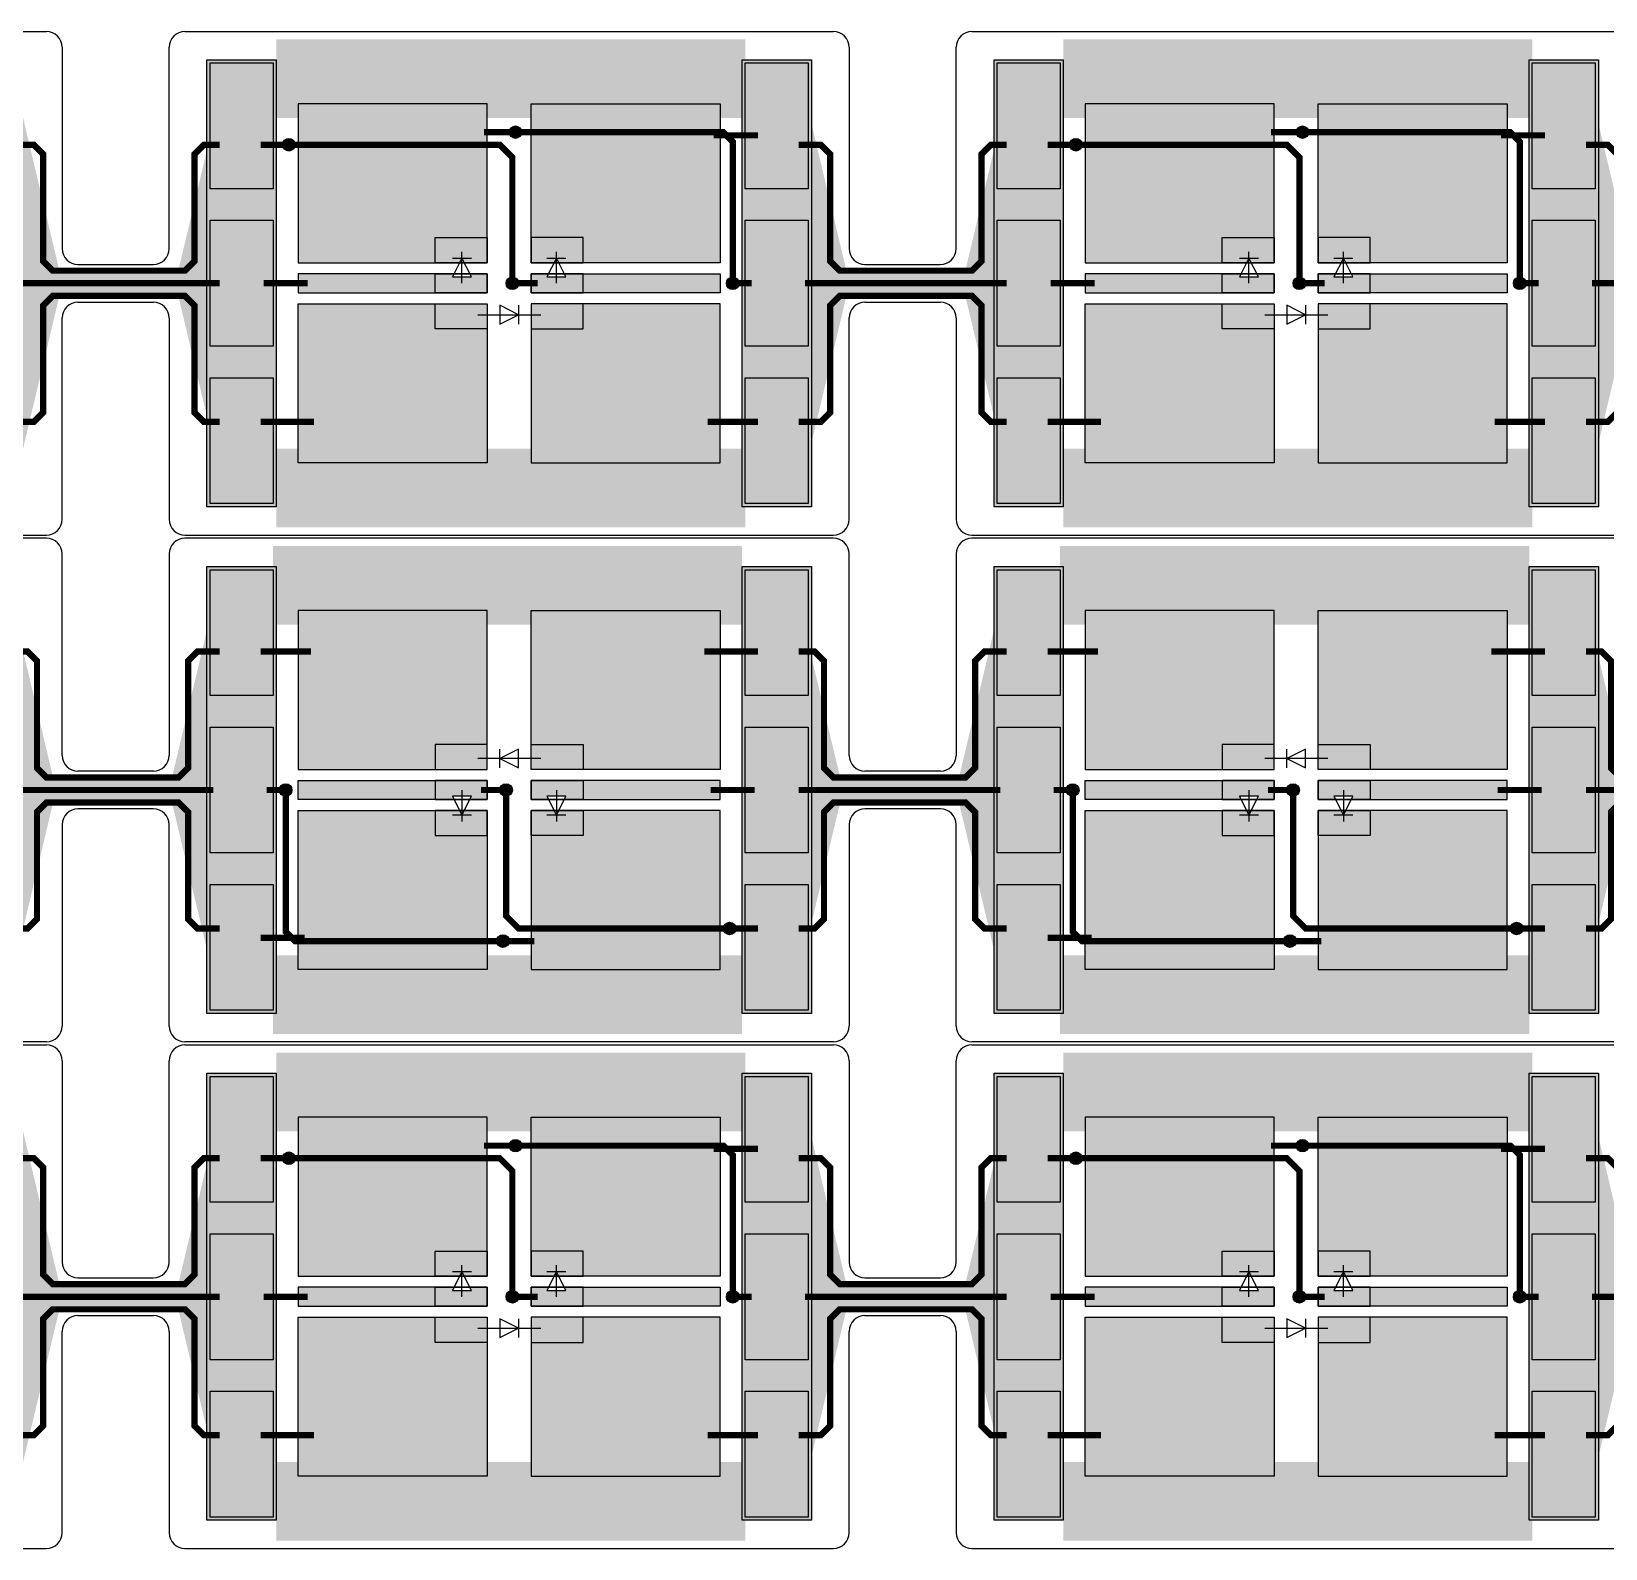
# Model space of a CAD drawing. Extents: x 1822 to 2392, y 725 to 1125.
# Drawn here: x 2037.5 to 2087.5, y 821.1 to 869.3 of the extents above; entities that cross this region are included whole.
import ezdxf

# ---------------------------------------------------------------- set-up
doc = ezdxf.new("R2010")
doc.units = 0
doc.header["$LTSCALE"] = 0.2
for name, color, linetype in [('BS', 1, 'CONTINUOUS'), ('Durchsteiger', 3, 'CONTINUOUS'), ('LED', 7, 'CONTINUOUS'), ('LS', 5, 'CONTINUOUS'), ('Rand', 6, 'CONTINUOUS')]:
    doc.layers.add(name, color=color, linetype=linetype)

msp = doc.modelspace()

# ---------------------------------------------------------------- hatches: boundary and pattern name
at = {"layer": 'BS'}
h = msp.add_hatch(color=256, dxfattribs=at)
h.paths.add_polyline_path([(2045.2, 868.3), (2043.2, 868.3), (2043.2, 864.3), (2045.2, 864.3)])
h.paths.add_polyline_path([(2045.2, 863.3), (2043.2, 863.3), (2043.2, 859.3), (2045.2, 859.3)])
h.paths.add_polyline_path([(2045.2, 858.3), (2043.2, 858.3), (2043.2, 854.3), (2045.2, 854.3)])
h = msp.add_hatch(color=256, dxfattribs=at)
h.paths.add_polyline_path([(2062.2, 868.3), (2060.2, 868.3), (2060.2, 864.3), (2062.2, 864.3)])
h.paths.add_polyline_path([(2062.2, 863.3), (2060.2, 863.3), (2060.2, 859.3), (2062.2, 859.3)])
h.paths.add_polyline_path([(2062.2, 858.3), (2060.2, 858.3), (2060.2, 854.3), (2062.2, 854.3)])
h = msp.add_hatch(color=256, dxfattribs=at)
h.paths.add_polyline_path([(2070.2, 868.3), (2068.2, 868.3), (2068.2, 864.3), (2070.2, 864.3)])
h.paths.add_polyline_path([(2070.2, 863.3), (2068.2, 863.3), (2068.2, 859.3), (2070.2, 859.3)])
h.paths.add_polyline_path([(2070.2, 858.3), (2068.2, 858.3), (2068.2, 854.3), (2070.2, 854.3)])
h = msp.add_hatch(color=256, dxfattribs=at)
h.paths.add_polyline_path([(2087.2, 868.3), (2085.2, 868.3), (2085.2, 864.3), (2087.2, 864.3)])
h.paths.add_polyline_path([(2087.2, 863.3), (2085.2, 863.3), (2085.2, 859.3), (2087.2, 859.3)])
h.paths.add_polyline_path([(2087.2, 858.3), (2085.2, 858.3), (2085.2, 854.3), (2087.2, 854.3)])
h = msp.add_hatch(color=256, dxfattribs=at)
h.paths.add_polyline_path([(2046, 867), (2046, 861.95), (2050.35, 861.95), (2050.35, 862.75), (2052, 862.75), (2052, 867)])
h.paths.add_polyline_path([(2046, 861.6), (2046, 861), (2050.35, 861), (2050.35, 861.6)])
h.paths.add_polyline_path([(2046, 860.65), (2046, 855.6), (2052, 855.6), (2052, 859.85), (2050.35, 859.85), (2050.35, 860.65)])
h.paths.add_polyline_path([(2055.05, 860.65), (2055.05, 859.85), (2053.4, 859.85), (2053.4, 855.6), (2059.4, 855.6), (2059.4, 860.65)])
h.paths.add_polyline_path([(2055.05, 861.6), (2055.05, 861), (2059.4, 861), (2059.4, 861.6)])
h.paths.add_polyline_path([(2053.4, 867), (2053.4, 862.75), (2055.05, 862.75), (2055.05, 861.95), (2059.4, 861.95), (2059.4, 867)])
h.paths.add_polyline_path([(2053.4, 862.75), (2053.4, 861.95), (2054.125, 861.95), (2054.2, 862.1), (2054.275, 861.95), (2055.05, 861.95), (2055.05, 862.75)], flags=17)
h.paths.add_polyline_path([(2053.4, 861.6), (2053.4, 861), (2055.05, 861), (2055.05, 861.6), (2054.45, 861.6), (2054.5, 861.5), (2053.9, 861.5), (2053.95, 861.6)])
h.paths.add_polyline_path([(2053.4, 860.65), (2053.4, 859.85), (2055.05, 859.85), (2055.05, 860.65)], flags=17)
h.paths.add_polyline_path([(2050.35, 860.65), (2050.35, 859.85), (2052, 859.85), (2052, 860.65)], flags=16)
h.paths.add_polyline_path([(2050.35, 861.6), (2050.35, 861), (2052, 861), (2052, 861.6), (2051.45, 861.6), (2051.5, 861.5), (2050.9, 861.5), (2050.95, 861.6)])
h.paths.add_polyline_path([(2050.35, 862.75), (2050.35, 861.95), (2051.125, 861.95), (2051.2, 862.1), (2051.275, 861.95), (2052, 861.95), (2052, 862.75)], flags=17)
h = msp.add_hatch(color=256, dxfattribs=at)
h.paths.add_polyline_path([(2071, 867), (2071, 861.95), (2075.35, 861.95), (2075.35, 862.75), (2077, 862.75), (2077, 867)])
h.paths.add_polyline_path([(2071, 861.6), (2071, 861), (2075.35, 861), (2075.35, 861.6)])
h.paths.add_polyline_path([(2071, 860.65), (2071, 855.6), (2077, 855.6), (2077, 859.85), (2075.35, 859.85), (2075.35, 860.65)])
h.paths.add_polyline_path([(2080.05, 860.65), (2080.05, 859.85), (2078.4, 859.85), (2078.4, 855.6), (2084.4, 855.6), (2084.4, 860.65)])
h.paths.add_polyline_path([(2080.05, 861.6), (2080.05, 861), (2084.4, 861), (2084.4, 861.6)])
h.paths.add_polyline_path([(2078.4, 867), (2078.4, 862.75), (2080.05, 862.75), (2080.05, 861.95), (2084.4, 861.95), (2084.4, 867)])
h.paths.add_polyline_path([(2078.4, 862.75), (2078.4, 861.95), (2079.125, 861.95), (2079.2, 862.1), (2079.275, 861.95), (2080.05, 861.95), (2080.05, 862.75)], flags=17)
h.paths.add_polyline_path([(2078.4, 861.6), (2078.4, 861), (2080.05, 861), (2080.05, 861.6), (2079.45, 861.6), (2079.5, 861.5), (2078.9, 861.5), (2078.95, 861.6)])
h.paths.add_polyline_path([(2078.4, 860.65), (2078.4, 859.85), (2080.05, 859.85), (2080.05, 860.65)], flags=17)
h.paths.add_polyline_path([(2075.35, 860.65), (2075.35, 859.85), (2077, 859.85), (2077, 860.65)], flags=16)
h.paths.add_polyline_path([(2075.35, 861.6), (2075.35, 861), (2077, 861), (2077, 861.6), (2076.45, 861.6), (2076.5, 861.5), (2075.9, 861.5), (2075.95, 861.6)])
h.paths.add_polyline_path([(2075.35, 862.75), (2075.35, 861.95), (2076.125, 861.95), (2076.2, 862.1), (2076.275, 861.95), (2077, 861.95), (2077, 862.75)], flags=17)
h = msp.add_hatch(color=256, dxfattribs=at)
h.paths.add_polyline_path([(2043.2, 838.2), (2045.2, 838.2), (2045.2, 842.2), (2043.2, 842.2)])
h.paths.add_polyline_path([(2043.2, 843.2), (2045.2, 843.2), (2045.2, 847.2), (2043.2, 847.2)])
h.paths.add_polyline_path([(2043.2, 848.2), (2045.2, 848.2), (2045.2, 852.2), (2043.2, 852.2)])
h = msp.add_hatch(color=256, dxfattribs=at)
h.paths.add_polyline_path([(2060.2, 838.2), (2062.2, 838.2), (2062.2, 842.2), (2060.2, 842.2)])
h.paths.add_polyline_path([(2060.2, 843.2), (2062.2, 843.2), (2062.2, 847.2), (2060.2, 847.2)])
h.paths.add_polyline_path([(2060.2, 848.2), (2062.2, 848.2), (2062.2, 852.2), (2060.2, 852.2)])
h = msp.add_hatch(color=256, dxfattribs=at)
h.paths.add_polyline_path([(2068.2, 838.2), (2070.2, 838.2), (2070.2, 842.2), (2068.2, 842.2)])
h.paths.add_polyline_path([(2068.2, 843.2), (2070.2, 843.2), (2070.2, 847.2), (2068.2, 847.2)])
h.paths.add_polyline_path([(2068.2, 848.2), (2070.2, 848.2), (2070.2, 852.2), (2068.2, 852.2)])
h = msp.add_hatch(color=256, dxfattribs=at)
h.paths.add_polyline_path([(2085.2, 838.2), (2087.2, 838.2), (2087.2, 842.2), (2085.2, 842.2)])
h.paths.add_polyline_path([(2085.2, 843.2), (2087.2, 843.2), (2087.2, 847.2), (2085.2, 847.2)])
h.paths.add_polyline_path([(2085.2, 848.2), (2087.2, 848.2), (2087.2, 852.2), (2085.2, 852.2)])
h = msp.add_hatch(color=256, dxfattribs=at)
h.paths.add_polyline_path([(2059.4, 839.5), (2059.4, 844.55), (2055.05, 844.55), (2055.05, 843.75), (2053.4, 843.75), (2053.4, 839.5)])
h.paths.add_polyline_path([(2059.4, 844.9), (2059.4, 845.5), (2055.05, 845.5), (2055.05, 844.9)])
h.paths.add_polyline_path([(2059.4, 845.85), (2059.4, 850.9), (2053.4, 850.9), (2053.4, 846.65), (2055.05, 846.65), (2055.05, 845.85)])
h.paths.add_polyline_path([(2050.35, 845.85), (2050.35, 846.65), (2052, 846.65), (2052, 850.9), (2046, 850.9), (2046, 845.85)])
h.paths.add_polyline_path([(2050.35, 844.9), (2050.35, 845.5), (2046, 845.5), (2046, 844.9)])
h.paths.add_polyline_path([(2052, 839.5), (2052, 843.75), (2050.35, 843.75), (2050.35, 844.55), (2046, 844.55), (2046, 839.5)])
h.paths.add_polyline_path([(2052, 843.75), (2052, 844.55), (2051.275, 844.55), (2051.2, 844.4), (2051.125, 844.55), (2050.35, 844.55), (2050.35, 843.75)], flags=17)
h.paths.add_polyline_path([(2052, 844.9), (2052, 845.5), (2050.35, 845.5), (2050.35, 844.9), (2050.95, 844.9), (2050.9, 845), (2051.5, 845), (2051.45, 844.9)])
h.paths.add_polyline_path([(2052, 845.85), (2052, 846.65), (2050.35, 846.65), (2050.35, 845.85)], flags=17)
h.paths.add_polyline_path([(2055.05, 845.85), (2055.05, 846.65), (2053.4, 846.65), (2053.4, 845.85)], flags=16)
h.paths.add_polyline_path([(2055.05, 844.9), (2055.05, 845.5), (2053.4, 845.5), (2053.4, 844.9), (2053.95, 844.9), (2053.9, 845), (2054.5, 845), (2054.45, 844.9)])
h.paths.add_polyline_path([(2055.05, 843.75), (2055.05, 844.55), (2054.275, 844.55), (2054.2, 844.4), (2054.125, 844.55), (2053.4, 844.55), (2053.4, 843.75)], flags=17)
h = msp.add_hatch(color=256, dxfattribs=at)
h.paths.add_polyline_path([(2084.4, 839.5), (2084.4, 844.55), (2080.05, 844.55), (2080.05, 843.75), (2078.4, 843.75), (2078.4, 839.5)])
h.paths.add_polyline_path([(2084.4, 844.9), (2084.4, 845.5), (2080.05, 845.5), (2080.05, 844.9)])
h.paths.add_polyline_path([(2084.4, 845.85), (2084.4, 850.9), (2078.4, 850.9), (2078.4, 846.65), (2080.05, 846.65), (2080.05, 845.85)])
h.paths.add_polyline_path([(2075.35, 845.85), (2075.35, 846.65), (2077, 846.65), (2077, 850.9), (2071, 850.9), (2071, 845.85)])
h.paths.add_polyline_path([(2075.35, 844.9), (2075.35, 845.5), (2071, 845.5), (2071, 844.9)])
h.paths.add_polyline_path([(2077, 839.5), (2077, 843.75), (2075.35, 843.75), (2075.35, 844.55), (2071, 844.55), (2071, 839.5)])
h.paths.add_polyline_path([(2077, 843.75), (2077, 844.55), (2076.275, 844.55), (2076.2, 844.4), (2076.125, 844.55), (2075.35, 844.55), (2075.35, 843.75)], flags=17)
h.paths.add_polyline_path([(2077, 844.9), (2077, 845.5), (2075.35, 845.5), (2075.35, 844.9), (2075.95, 844.9), (2075.9, 845), (2076.5, 845), (2076.45, 844.9)])
h.paths.add_polyline_path([(2077, 845.85), (2077, 846.65), (2075.35, 846.65), (2075.35, 845.85)], flags=17)
h.paths.add_polyline_path([(2080.05, 845.85), (2080.05, 846.65), (2078.4, 846.65), (2078.4, 845.85)], flags=16)
h.paths.add_polyline_path([(2080.05, 844.9), (2080.05, 845.5), (2078.4, 845.5), (2078.4, 844.9), (2078.95, 844.9), (2078.9, 845), (2079.5, 845), (2079.45, 844.9)])
h.paths.add_polyline_path([(2080.05, 843.75), (2080.05, 844.55), (2079.275, 844.55), (2079.2, 844.4), (2079.125, 844.55), (2078.4, 844.55), (2078.4, 843.75)], flags=17)
h = msp.add_hatch(color=256, dxfattribs=at)
h.paths.add_polyline_path([(2045.2, 836.1), (2043.2, 836.1), (2043.2, 832.1), (2045.2, 832.1)])
h.paths.add_polyline_path([(2045.2, 831.1), (2043.2, 831.1), (2043.2, 827.1), (2045.2, 827.1)])
h.paths.add_polyline_path([(2045.2, 826.1), (2043.2, 826.1), (2043.2, 822.1), (2045.2, 822.1)])
h = msp.add_hatch(color=256, dxfattribs=at)
h.paths.add_polyline_path([(2062.2, 836.1), (2060.2, 836.1), (2060.2, 832.1), (2062.2, 832.1)])
h.paths.add_polyline_path([(2062.2, 831.1), (2060.2, 831.1), (2060.2, 827.1), (2062.2, 827.1)])
h.paths.add_polyline_path([(2062.2, 826.1), (2060.2, 826.1), (2060.2, 822.1), (2062.2, 822.1)])
h = msp.add_hatch(color=256, dxfattribs=at)
h.paths.add_polyline_path([(2070.2, 836.1), (2068.2, 836.1), (2068.2, 832.1), (2070.2, 832.1)])
h.paths.add_polyline_path([(2070.2, 831.1), (2068.2, 831.1), (2068.2, 827.1), (2070.2, 827.1)])
h.paths.add_polyline_path([(2070.2, 826.1), (2068.2, 826.1), (2068.2, 822.1), (2070.2, 822.1)])
h = msp.add_hatch(color=256, dxfattribs=at)
h.paths.add_polyline_path([(2087.2, 836.1), (2085.2, 836.1), (2085.2, 832.1), (2087.2, 832.1)])
h.paths.add_polyline_path([(2087.2, 831.1), (2085.2, 831.1), (2085.2, 827.1), (2087.2, 827.1)])
h.paths.add_polyline_path([(2087.2, 826.1), (2085.2, 826.1), (2085.2, 822.1), (2087.2, 822.1)])
h = msp.add_hatch(color=256, dxfattribs=at)
h.paths.add_polyline_path([(2046, 834.8), (2046, 829.75), (2050.35, 829.75), (2050.35, 830.55), (2052, 830.55), (2052, 834.8)])
h.paths.add_polyline_path([(2046, 829.4), (2046, 828.8), (2050.35, 828.8), (2050.35, 829.4)])
h.paths.add_polyline_path([(2046, 828.45), (2046, 823.4), (2052, 823.4), (2052, 827.65), (2050.35, 827.65), (2050.35, 828.45)])
h.paths.add_polyline_path([(2055.05, 828.45), (2055.05, 827.65), (2053.4, 827.65), (2053.4, 823.4), (2059.4, 823.4), (2059.4, 828.45)])
h.paths.add_polyline_path([(2055.05, 829.4), (2055.05, 828.8), (2059.4, 828.8), (2059.4, 829.4)])
h.paths.add_polyline_path([(2053.4, 834.8), (2053.4, 830.55), (2055.05, 830.55), (2055.05, 829.75), (2059.4, 829.75), (2059.4, 834.8)])
h.paths.add_polyline_path([(2053.4, 830.55), (2053.4, 829.75), (2054.125, 829.75), (2054.2, 829.9), (2054.275, 829.75), (2055.05, 829.75), (2055.05, 830.55)], flags=17)
h.paths.add_polyline_path([(2053.4, 829.4), (2053.4, 828.8), (2055.05, 828.8), (2055.05, 829.4), (2054.45, 829.4), (2054.5, 829.3), (2053.9, 829.3), (2053.95, 829.4)])
h.paths.add_polyline_path([(2053.4, 828.45), (2053.4, 827.65), (2055.05, 827.65), (2055.05, 828.45)], flags=17)
h.paths.add_polyline_path([(2050.35, 828.45), (2050.35, 827.65), (2052, 827.65), (2052, 828.45)], flags=16)
h.paths.add_polyline_path([(2050.35, 829.4), (2050.35, 828.8), (2052, 828.8), (2052, 829.4), (2051.45, 829.4), (2051.5, 829.3), (2050.9, 829.3), (2050.95, 829.4)])
h.paths.add_polyline_path([(2050.35, 830.55), (2050.35, 829.75), (2051.125, 829.75), (2051.2, 829.9), (2051.275, 829.75), (2052, 829.75), (2052, 830.55)], flags=17)
h = msp.add_hatch(color=256, dxfattribs=at)
h.paths.add_polyline_path([(2071, 834.8), (2071, 829.75), (2075.35, 829.75), (2075.35, 830.55), (2077, 830.55), (2077, 834.8)])
h.paths.add_polyline_path([(2071, 829.4), (2071, 828.8), (2075.35, 828.8), (2075.35, 829.4)])
h.paths.add_polyline_path([(2071, 828.45), (2071, 823.4), (2077, 823.4), (2077, 827.65), (2075.35, 827.65), (2075.35, 828.45)])
h.paths.add_polyline_path([(2080.05, 828.45), (2080.05, 827.65), (2078.4, 827.65), (2078.4, 823.4), (2084.4, 823.4), (2084.4, 828.45)])
h.paths.add_polyline_path([(2080.05, 829.4), (2080.05, 828.8), (2084.4, 828.8), (2084.4, 829.4)])
h.paths.add_polyline_path([(2078.4, 834.8), (2078.4, 830.55), (2080.05, 830.55), (2080.05, 829.75), (2084.4, 829.75), (2084.4, 834.8)])
h.paths.add_polyline_path([(2078.4, 830.55), (2078.4, 829.75), (2079.125, 829.75), (2079.2, 829.9), (2079.275, 829.75), (2080.05, 829.75), (2080.05, 830.55)], flags=17)
h.paths.add_polyline_path([(2078.4, 829.4), (2078.4, 828.8), (2080.05, 828.8), (2080.05, 829.4), (2079.45, 829.4), (2079.5, 829.3), (2078.9, 829.3), (2078.95, 829.4)])
h.paths.add_polyline_path([(2078.4, 828.45), (2078.4, 827.65), (2080.05, 827.65), (2080.05, 828.45)], flags=17)
h.paths.add_polyline_path([(2075.35, 828.45), (2075.35, 827.65), (2077, 827.65), (2077, 828.45)], flags=16)
h.paths.add_polyline_path([(2075.35, 829.4), (2075.35, 828.8), (2077, 828.8), (2077, 829.4), (2076.45, 829.4), (2076.5, 829.3), (2075.9, 829.3), (2075.95, 829.4)])
h.paths.add_polyline_path([(2075.35, 830.55), (2075.35, 829.75), (2076.125, 829.75), (2076.2, 829.9), (2076.275, 829.75), (2077, 829.75), (2077, 830.55)], flags=17)
at = {"layer": 'Durchsteiger'}
for points in [[(2052.9, 866.3, 1), (2052.9, 865.9, 1)], [(2077.9, 866.3, 1), (2077.9, 865.9, 1)], [(2045.7, 865.9, 1), (2045.7, 865.5, 1)], [(2070.7, 865.9, 1), (2070.7, 865.5, 1)], [(2052.8, 861.5, 1), (2052.8, 861.1, 1)], [(2059.8, 861.5, 1), (2059.8, 861.1, 1)], [(2077.8, 861.5, 1), (2077.8, 861.1, 1)], [(2084.8, 861.5, 1), (2084.8, 861.1, 1)], [(2045.6, 845, 1), (2045.6, 845.4, 1)], [(2052.6, 845, 1), (2052.6, 845.4, 1)], [(2070.6, 845, 1), (2070.6, 845.4, 1)], [(2077.6, 845, 1), (2077.6, 845.4, 1)], [(2052.5, 840.2, 1), (2052.5, 840.6, 1)], [(2059.7, 840.6, 1), (2059.7, 841, 1)], [(2077.5, 840.2, 1), (2077.5, 840.6, 1)], [(2084.7, 840.6, 1), (2084.7, 841, 1)], [(2052.9, 834.1, 1), (2052.9, 833.7, 1)], [(2077.9, 834.1, 1), (2077.9, 833.7, 1)], [(2045.7, 833.7, 1), (2045.7, 833.3, 1)], [(2070.7, 833.7, 1), (2070.7, 833.3, 1)], [(2052.8, 829.3, 1), (2052.8, 828.9, 1)], [(2059.8, 829.3, 1), (2059.8, 828.9, 1)], [(2077.8, 829.3, 1), (2077.8, 828.9, 1)], [(2084.8, 829.3, 1), (2084.8, 828.9, 1)]]:
    msp.add_hatch(color=256, dxfattribs=at).paths.add_polyline_path(points)
at = {"layer": 'LS'}
for points in [[(2045.3, 868.4), (2043.1, 868.4), (2043.1, 854.2), (2045.3, 854.2)], [(2062.3, 868.4), (2060.1, 868.4), (2060.1, 854.2), (2062.3, 854.2)], [(2070.3, 868.4), (2068.1, 868.4), (2068.1, 854.2), (2070.3, 854.2)], [(2087.3, 868.4), (2085.1, 868.4), (2085.1, 854.2), (2087.3, 854.2)], [(2045.3, 852.3), (2043.1, 852.3), (2043.1, 838.1), (2045.3, 838.1)], [(2062.3, 852.3), (2060.1, 852.3), (2060.1, 838.1), (2062.3, 838.1)], [(2070.3, 852.3), (2068.1, 852.3), (2068.1, 838.1), (2070.3, 838.1)], [(2087.3, 852.3), (2085.1, 852.3), (2085.1, 838.1), (2087.3, 838.1)], [(2045.3, 836.2), (2043.1, 836.2), (2043.1, 822), (2045.3, 822)], [(2062.3, 836.2), (2060.1, 836.2), (2060.1, 822), (2062.3, 822)], [(2070.3, 836.2), (2068.1, 836.2), (2068.1, 822), (2070.3, 822)], [(2087.3, 836.2), (2085.1, 836.2), (2085.1, 822), (2087.3, 822)]]:
    msp.add_hatch(color=256, dxfattribs=at).paths.add_polyline_path(points)

# ---------------------------------------------------------------- linework, layer by layer
at = {"layer": 'BS'}
for p, q in [((2052.6, 861.3), (2052.8, 861.3)), ((2052.7, 861.2), (2052.7, 861.4)), ((2077.6, 861.3), (2077.8, 861.3)), ((2077.7, 861.2), (2077.7, 861.4)), ((2052.8, 845.2), (2052.6, 845.2)), ((2052.7, 845.3), (2052.7, 845.1)), ((2077.8, 845.2), (2077.6, 845.2)), ((2077.7, 845.3), (2077.7, 845.1)), ((2052.6, 829.1), (2052.8, 829.1)), ((2052.7, 829), (2052.7, 829.2)), ((2077.6, 829.1), (2077.8, 829.1)), ((2077.7, 829), (2077.7, 829.2))]:
    msp.add_line(p, q, dxfattribs=at)
for points in [[(2043.2, 864.3), (2043.2, 868.3), (2045.2, 868.3), (2045.2, 864.3)], [(2060.2, 864.3), (2060.2, 868.3), (2062.2, 868.3), (2062.2, 864.3)], [(2068.2, 864.3), (2068.2, 868.3), (2070.2, 868.3), (2070.2, 864.3)], [(2085.2, 864.3), (2085.2, 868.3), (2087.2, 868.3), (2087.2, 864.3)], [(2052, 861.95), (2052, 867), (2046, 867), (2046, 861.95)], [(2053.4, 861.95), (2053.4, 867), (2059.4, 867), (2059.4, 861.95)], [(2077, 861.95), (2077, 867), (2071, 867), (2071, 861.95)], [(2078.4, 861.95), (2078.4, 867), (2084.4, 867), (2084.4, 861.95)], [(2043.2, 859.3), (2043.2, 863.3), (2045.2, 863.3), (2045.2, 859.3)], [(2060.2, 859.3), (2060.2, 863.3), (2062.2, 863.3), (2062.2, 859.3)], [(2068.2, 859.3), (2068.2, 863.3), (2070.2, 863.3), (2070.2, 859.3)], [(2085.2, 859.3), (2085.2, 863.3), (2087.2, 863.3), (2087.2, 859.3)], [(2050.35, 861.95), (2050.35, 862.75), (2052, 862.75), (2052, 861.95)], [(2055.05, 861.95), (2055.05, 862.75), (2053.4, 862.75), (2053.4, 861.95)], [(2075.35, 861.95), (2075.35, 862.75), (2077, 862.75), (2077, 861.95)], [(2080.05, 861.95), (2080.05, 862.75), (2078.4, 862.75), (2078.4, 861.95)], [(2052, 861), (2052, 861.6), (2046, 861.6), (2046, 861)], [(2050.35, 861), (2050.35, 861.6), (2052, 861.6), (2052, 861)], [(2055.05, 861), (2055.05, 861.6), (2053.4, 861.6), (2053.4, 861)], [(2053.4, 861), (2053.4, 861.6), (2059.4, 861.6), (2059.4, 861)], [(2077, 861), (2077, 861.6), (2071, 861.6), (2071, 861)], [(2075.35, 861), (2075.35, 861.6), (2077, 861.6), (2077, 861)], [(2080.05, 861), (2080.05, 861.6), (2078.4, 861.6), (2078.4, 861)], [(2078.4, 861), (2078.4, 861.6), (2084.4, 861.6), (2084.4, 861)], [(2052, 860.65), (2052, 855.6), (2046, 855.6), (2046, 860.65)], [(2050.35, 859.85), (2050.35, 860.65), (2052, 860.65), (2052, 859.85)], [(2055.05, 859.85), (2055.05, 860.65), (2053.4, 860.65), (2053.4, 859.85)], [(2053.4, 860.65), (2053.4, 855.6), (2059.4, 855.6), (2059.4, 860.65)], [(2077, 860.65), (2077, 855.6), (2071, 855.6), (2071, 860.65)], [(2075.35, 859.85), (2075.35, 860.65), (2077, 860.65), (2077, 859.85)], [(2080.05, 859.85), (2080.05, 860.65), (2078.4, 860.65), (2078.4, 859.85)], [(2078.4, 860.65), (2078.4, 855.6), (2084.4, 855.6), (2084.4, 860.65)], [(2043.2, 854.3), (2043.2, 858.3), (2045.2, 858.3), (2045.2, 854.3)], [(2060.2, 854.3), (2060.2, 858.3), (2062.2, 858.3), (2062.2, 854.3)], [(2068.2, 854.3), (2068.2, 858.3), (2070.2, 858.3), (2070.2, 854.3)], [(2085.2, 854.3), (2085.2, 858.3), (2087.2, 858.3), (2087.2, 854.3)], [(2045.2, 852.2), (2045.2, 848.2), (2043.2, 848.2), (2043.2, 852.2)], [(2062.2, 852.2), (2062.2, 848.2), (2060.2, 848.2), (2060.2, 852.2)], [(2070.2, 852.2), (2070.2, 848.2), (2068.2, 848.2), (2068.2, 852.2)], [(2087.2, 852.2), (2087.2, 848.2), (2085.2, 848.2), (2085.2, 852.2)], [(2052, 845.85), (2052, 850.9), (2046, 850.9), (2046, 845.85)], [(2053.4, 845.85), (2053.4, 850.9), (2059.4, 850.9), (2059.4, 845.85)], [(2077, 845.85), (2077, 850.9), (2071, 850.9), (2071, 845.85)], [(2078.4, 845.85), (2078.4, 850.9), (2084.4, 850.9), (2084.4, 845.85)], [(2045.2, 847.2), (2045.2, 843.2), (2043.2, 843.2), (2043.2, 847.2)], [(2062.2, 847.2), (2062.2, 843.2), (2060.2, 843.2), (2060.2, 847.2)], [(2070.2, 847.2), (2070.2, 843.2), (2068.2, 843.2), (2068.2, 847.2)], [(2087.2, 847.2), (2087.2, 843.2), (2085.2, 843.2), (2085.2, 847.2)], [(2050.35, 846.65), (2050.35, 845.85), (2052, 845.85), (2052, 846.65)], [(2055.05, 846.65), (2055.05, 845.85), (2053.4, 845.85), (2053.4, 846.65)], [(2075.35, 846.65), (2075.35, 845.85), (2077, 845.85), (2077, 846.65)], [(2080.05, 846.65), (2080.05, 845.85), (2078.4, 845.85), (2078.4, 846.65)], [(2052, 845.5), (2052, 844.9), (2046, 844.9), (2046, 845.5)], [(2050.35, 845.5), (2050.35, 844.9), (2052, 844.9), (2052, 845.5)], [(2055.05, 845.5), (2055.05, 844.9), (2053.4, 844.9), (2053.4, 845.5)], [(2053.4, 845.5), (2053.4, 844.9), (2059.4, 844.9), (2059.4, 845.5)], [(2077, 845.5), (2077, 844.9), (2071, 844.9), (2071, 845.5)], [(2075.35, 845.5), (2075.35, 844.9), (2077, 844.9), (2077, 845.5)], [(2080.05, 845.5), (2080.05, 844.9), (2078.4, 844.9), (2078.4, 845.5)], [(2078.4, 845.5), (2078.4, 844.9), (2084.4, 844.9), (2084.4, 845.5)], [(2052, 844.55), (2052, 839.5), (2046, 839.5), (2046, 844.55)], [(2050.35, 844.55), (2050.35, 843.75), (2052, 843.75), (2052, 844.55)], [(2055.05, 844.55), (2055.05, 843.75), (2053.4, 843.75), (2053.4, 844.55)], [(2053.4, 844.55), (2053.4, 839.5), (2059.4, 839.5), (2059.4, 844.55)], [(2077, 844.55), (2077, 839.5), (2071, 839.5), (2071, 844.55)], [(2075.35, 844.55), (2075.35, 843.75), (2077, 843.75), (2077, 844.55)], [(2080.05, 844.55), (2080.05, 843.75), (2078.4, 843.75), (2078.4, 844.55)], [(2078.4, 844.55), (2078.4, 839.5), (2084.4, 839.5), (2084.4, 844.55)], [(2045.2, 842.2), (2045.2, 838.2), (2043.2, 838.2), (2043.2, 842.2)], [(2062.2, 842.2), (2062.2, 838.2), (2060.2, 838.2), (2060.2, 842.2)], [(2070.2, 842.2), (2070.2, 838.2), (2068.2, 838.2), (2068.2, 842.2)], [(2087.2, 842.2), (2087.2, 838.2), (2085.2, 838.2), (2085.2, 842.2)], [(2043.2, 832.1), (2043.2, 836.1), (2045.2, 836.1), (2045.2, 832.1)], [(2060.2, 832.1), (2060.2, 836.1), (2062.2, 836.1), (2062.2, 832.1)], [(2068.2, 832.1), (2068.2, 836.1), (2070.2, 836.1), (2070.2, 832.1)], [(2085.2, 832.1), (2085.2, 836.1), (2087.2, 836.1), (2087.2, 832.1)], [(2052, 829.75), (2052, 834.8), (2046, 834.8), (2046, 829.75)], [(2053.4, 829.75), (2053.4, 834.8), (2059.4, 834.8), (2059.4, 829.75)], [(2077, 829.75), (2077, 834.8), (2071, 834.8), (2071, 829.75)], [(2078.4, 829.75), (2078.4, 834.8), (2084.4, 834.8), (2084.4, 829.75)], [(2043.2, 827.1), (2043.2, 831.1), (2045.2, 831.1), (2045.2, 827.1)], [(2060.2, 827.1), (2060.2, 831.1), (2062.2, 831.1), (2062.2, 827.1)], [(2068.2, 827.1), (2068.2, 831.1), (2070.2, 831.1), (2070.2, 827.1)], [(2085.2, 827.1), (2085.2, 831.1), (2087.2, 831.1), (2087.2, 827.1)], [(2050.35, 829.75), (2050.35, 830.55), (2052, 830.55), (2052, 829.75)], [(2055.05, 829.75), (2055.05, 830.55), (2053.4, 830.55), (2053.4, 829.75)], [(2075.35, 829.75), (2075.35, 830.55), (2077, 830.55), (2077, 829.75)], [(2080.05, 829.75), (2080.05, 830.55), (2078.4, 830.55), (2078.4, 829.75)], [(2052, 828.8), (2052, 829.4), (2046, 829.4), (2046, 828.8)], [(2050.35, 828.8), (2050.35, 829.4), (2052, 829.4), (2052, 828.8)], [(2055.05, 828.8), (2055.05, 829.4), (2053.4, 829.4), (2053.4, 828.8)], [(2053.4, 828.8), (2053.4, 829.4), (2059.4, 829.4), (2059.4, 828.8)], [(2077, 828.8), (2077, 829.4), (2071, 829.4), (2071, 828.8)], [(2075.35, 828.8), (2075.35, 829.4), (2077, 829.4), (2077, 828.8)], [(2080.05, 828.8), (2080.05, 829.4), (2078.4, 829.4), (2078.4, 828.8)], [(2078.4, 828.8), (2078.4, 829.4), (2084.4, 829.4), (2084.4, 828.8)], [(2052, 828.45), (2052, 823.4), (2046, 823.4), (2046, 828.45)], [(2050.35, 827.65), (2050.35, 828.45), (2052, 828.45), (2052, 827.65)], [(2055.05, 827.65), (2055.05, 828.45), (2053.4, 828.45), (2053.4, 827.65)], [(2053.4, 828.45), (2053.4, 823.4), (2059.4, 823.4), (2059.4, 828.45)], [(2077, 828.45), (2077, 823.4), (2071, 823.4), (2071, 828.45)], [(2075.35, 827.65), (2075.35, 828.45), (2077, 828.45), (2077, 827.65)], [(2080.05, 827.65), (2080.05, 828.45), (2078.4, 828.45), (2078.4, 827.65)], [(2078.4, 828.45), (2078.4, 823.4), (2084.4, 823.4), (2084.4, 828.45)], [(2043.2, 822.1), (2043.2, 826.1), (2045.2, 826.1), (2045.2, 822.1)], [(2060.2, 822.1), (2060.2, 826.1), (2062.2, 826.1), (2062.2, 822.1)], [(2068.2, 822.1), (2068.2, 826.1), (2070.2, 826.1), (2070.2, 822.1)], [(2085.2, 822.1), (2085.2, 826.1), (2087.2, 826.1), (2087.2, 822.1)]]:
    msp.add_lwpolyline(points, close=True, dxfattribs=at)
at = {"layer": 'BS', "const_width": 0.2}
for points in [[(2051.9, 866.1), (2052.8, 866.1)], [(2059.2, 866), (2060.6, 866)], [(2076.9, 866.1), (2077.8, 866.1)], [(2084.2, 866), (2085.6, 866)], [(2036.9, 865.7), (2037.6, 865.7), (2037.9, 865.4), (2037.9, 862), (2038.2, 861.7), (2040.1, 861.7)], [(2040.1, 861.7), (2042.4, 861.7), (2042.7, 862), (2042.7, 865.4), (2043, 865.7), (2043.5, 865.7)], [(2045.6, 865.7), (2044.8, 865.7)], [(2061.9, 865.7), (2062.6, 865.7), (2062.9, 865.4), (2062.9, 862), (2063.2, 861.7), (2065.1, 861.7)], [(2065.1, 861.7), (2067.4, 861.7), (2067.7, 862), (2067.7, 865.4), (2068, 865.7), (2068.5, 865.7)], [(2070.6, 865.7), (2069.8, 865.7)], [(2086.9, 865.7), (2087.6, 865.7), (2087.9, 865.4), (2087.9, 862), (2088.2, 861.7), (2090.1, 861.7)], [(2036.9, 856.9), (2037.6, 856.9), (2037.9, 857.2), (2037.9, 860.6), (2038.2, 860.9), (2040.1, 860.9)], [(2037.1, 861.3), (2040.1, 861.3)], [(2040.1, 861.3), (2043.5, 861.3)], [(2040.1, 860.9), (2042.4, 860.9), (2042.7, 860.6), (2042.7, 857.2), (2043, 856.9), (2043.5, 856.9)], [(2044.9, 861.3), (2046.3, 861.3)], [(2052.9, 861.3), (2053.6, 861.3)], [(2059.9, 861.3), (2060.4, 861.3)], [(2061.9, 856.9), (2062.6, 856.9), (2062.9, 857.2), (2062.9, 860.6), (2063.2, 860.9), (2065.1, 860.9)], [(2062.1, 861.3), (2065.1, 861.3)], [(2065.1, 861.3), (2068.5, 861.3)], [(2065.1, 860.9), (2067.4, 860.9), (2067.7, 860.6), (2067.7, 857.2), (2068, 856.9), (2068.5, 856.9)], [(2069.9, 861.3), (2071.3, 861.3)], [(2077.9, 861.3), (2078.6, 861.3)], [(2084.9, 861.3), (2085.4, 861.3)], [(2086.9, 856.9), (2087.6, 856.9), (2087.9, 857.2), (2087.9, 860.6), (2088.2, 860.9), (2090.1, 860.9)], [(2087.1, 861.3), (2090.1, 861.3)], [(2044.8, 856.9), (2046.5, 856.9)], [(2059, 856.9), (2060.6, 856.9)], [(2069.8, 856.9), (2071.5, 856.9)], [(2084, 856.9), (2085.6, 856.9)], [(2040.3, 845.6), (2038, 845.6), (2037.7, 845.9), (2037.7, 849.3), (2037.4, 849.6), (2036.9, 849.6)], [(2043.5, 849.6), (2042.8, 849.6), (2042.5, 849.3), (2042.5, 845.9), (2042.2, 845.6), (2040.3, 845.6)], [(2046.4, 849.6), (2044.8, 849.6)], [(2060.6, 849.6), (2058.9, 849.6)], [(2065.3, 845.6), (2063, 845.6), (2062.7, 845.9), (2062.7, 849.3), (2062.4, 849.6), (2061.9, 849.6)], [(2068.5, 849.6), (2067.8, 849.6), (2067.5, 849.3), (2067.5, 845.9), (2067.2, 845.6), (2065.3, 845.6)], [(2071.4, 849.6), (2069.8, 849.6)], [(2085.6, 849.6), (2083.9, 849.6)], [(2090.3, 845.6), (2088, 845.6), (2087.7, 845.9), (2087.7, 849.3), (2087.4, 849.6), (2086.9, 849.6)], [(2040.3, 845.2), (2036.9, 845.2)], [(2043.3, 845.2), (2040.3, 845.2)], [(2045.5, 845.2), (2045, 845.2)], [(2052.5, 845.2), (2051.8, 845.2)], [(2060.5, 845.2), (2059.1, 845.2)], [(2065.3, 845.2), (2061.9, 845.2)], [(2068.3, 845.2), (2065.3, 845.2)], [(2070.5, 845.2), (2070, 845.2)], [(2077.5, 845.2), (2076.8, 845.2)], [(2085.5, 845.2), (2084.1, 845.2)], [(2090.3, 845.2), (2086.9, 845.2)], [(2040.3, 844.8), (2038, 844.8), (2037.7, 844.5), (2037.7, 841.1), (2037.4, 840.8), (2036.9, 840.8)], [(2043.5, 840.8), (2042.8, 840.8), (2042.5, 841.1), (2042.5, 844.5), (2042.2, 844.8), (2040.3, 844.8)], [(2065.3, 844.8), (2063, 844.8), (2062.7, 844.5), (2062.7, 841.1), (2062.4, 840.8), (2061.9, 840.8)], [(2068.5, 840.8), (2067.8, 840.8), (2067.5, 841.1), (2067.5, 844.5), (2067.2, 844.8), (2065.3, 844.8)], [(2090.3, 844.8), (2088, 844.8), (2087.7, 844.5), (2087.7, 841.1), (2087.4, 840.8), (2086.9, 840.8)], [(2046.2, 840.5), (2044.8, 840.5)], [(2059.8, 840.8), (2060.6, 840.8)], [(2071.2, 840.5), (2069.8, 840.5)], [(2084.8, 840.8), (2085.6, 840.8)], [(2053.5, 840.4), (2052.6, 840.4)], [(2078.5, 840.4), (2077.6, 840.4)], [(2051.9, 833.9), (2052.8, 833.9)], [(2076.9, 833.9), (2077.8, 833.9)], [(2036.9, 833.5), (2037.6, 833.5), (2037.9, 833.2), (2037.9, 829.8), (2038.2, 829.5), (2040.1, 829.5)], [(2040.1, 829.5), (2042.4, 829.5), (2042.7, 829.8), (2042.7, 833.2), (2043, 833.5), (2043.5, 833.5)], [(2045.6, 833.5), (2044.8, 833.5)], [(2059.2, 833.8), (2060.6, 833.8)], [(2061.9, 833.5), (2062.6, 833.5), (2062.9, 833.2), (2062.9, 829.8), (2063.2, 829.5), (2065.1, 829.5)], [(2065.1, 829.5), (2067.4, 829.5), (2067.7, 829.8), (2067.7, 833.2), (2068, 833.5), (2068.5, 833.5)], [(2070.6, 833.5), (2069.8, 833.5)], [(2084.2, 833.8), (2085.6, 833.8)], [(2086.9, 833.5), (2087.6, 833.5), (2087.9, 833.2), (2087.9, 829.8), (2088.2, 829.5), (2090.1, 829.5)], [(2037.1, 829.1), (2040.1, 829.1)], [(2040.1, 829.1), (2043.5, 829.1)], [(2044.9, 829.1), (2046.3, 829.1)], [(2052.9, 829.1), (2053.6, 829.1)], [(2059.9, 829.1), (2060.4, 829.1)], [(2062.1, 829.1), (2065.1, 829.1)], [(2065.1, 829.1), (2068.5, 829.1)], [(2069.9, 829.1), (2071.3, 829.1)], [(2077.9, 829.1), (2078.6, 829.1)], [(2084.9, 829.1), (2085.4, 829.1)], [(2087.1, 829.1), (2090.1, 829.1)], [(2036.9, 824.7), (2037.6, 824.7), (2037.9, 825), (2037.9, 828.4), (2038.2, 828.7), (2040.1, 828.7)], [(2040.1, 828.7), (2042.4, 828.7), (2042.7, 828.4), (2042.7, 825), (2043, 824.7), (2043.5, 824.7)], [(2061.9, 824.7), (2062.6, 824.7), (2062.9, 825), (2062.9, 828.4), (2063.2, 828.7), (2065.1, 828.7)], [(2065.1, 828.7), (2067.4, 828.7), (2067.7, 828.4), (2067.7, 825), (2068, 824.7), (2068.5, 824.7)], [(2086.9, 824.7), (2087.6, 824.7), (2087.9, 825), (2087.9, 828.4), (2088.2, 828.7), (2090.1, 828.7)], [(2044.8, 824.7), (2046.5, 824.7)], [(2059, 824.7), (2060.6, 824.7)], [(2069.8, 824.7), (2071.5, 824.7)], [(2084, 824.7), (2085.6, 824.7)]]:
    msp.add_lwpolyline(points, dxfattribs=at)
at = {"layer": 'Durchsteiger'}
for centre in [(2052.9, 866.1), (2077.9, 866.1), (2045.7, 865.7), (2070.7, 865.7), (2052.8, 861.3), (2059.8, 861.3), (2077.8, 861.3), (2084.8, 861.3), (2045.6, 845.2), (2052.6, 845.2), (2070.6, 845.2), (2077.6, 845.2), (2052.5, 840.4), (2059.7, 840.8), (2077.5, 840.4), (2084.7, 840.8), (2052.9, 833.9), (2077.9, 833.9), (2045.7, 833.5), (2070.7, 833.5), (2052.8, 829.1), (2059.8, 829.1), (2077.8, 829.1), (2084.8, 829.1)]:
    msp.add_circle(centre, 0.2, dxfattribs=at)
at = {"layer": 'LED'}
for p, q in [((2051.2, 862.1), (2050.9, 861.5)), ((2050.9, 862.1), (2051.5, 862.1)), ((2051.2, 861.3), (2051.2, 862.3)), ((2051.5, 861.5), (2051.2, 862.1)), ((2054.2, 862.1), (2053.9, 861.5)), ((2053.9, 862.1), (2054.5, 862.1)), ((2054.2, 861.3), (2054.2, 862.3)), ((2054.5, 861.5), (2054.2, 862.1)), ((2076.2, 862.1), (2075.9, 861.5)), ((2075.9, 862.1), (2076.5, 862.1)), ((2076.2, 861.3), (2076.2, 862.3)), ((2076.5, 861.5), (2076.2, 862.1)), ((2079.2, 862.1), (2078.9, 861.5)), ((2078.9, 862.1), (2079.5, 862.1)), ((2079.2, 861.3), (2079.2, 862.3)), ((2079.5, 861.5), (2079.2, 862.1)), ((2050.9, 861.5), (2051.5, 861.5)), ((2053.9, 861.5), (2054.5, 861.5)), ((2075.9, 861.5), (2076.5, 861.5)), ((2078.9, 861.5), (2079.5, 861.5)), ((2052.4, 860.6), (2052.4, 860)), ((2053, 860.3), (2052.4, 860.6)), ((2053, 860.6), (2053, 860)), ((2077.4, 860.6), (2077.4, 860)), ((2078, 860.3), (2077.4, 860.6)), ((2078, 860.6), (2078, 860)), ((2051.7, 860.3), (2053.7, 860.3)), ((2052.4, 860), (2053, 860.3)), ((2076.7, 860.3), (2078.7, 860.3)), ((2077.4, 860), (2078, 860.3)), ((2053.7, 846.2), (2051.7, 846.2)), ((2053, 846.5), (2052.4, 846.2)), ((2052.4, 845.9), (2052.4, 846.5)), ((2052.4, 846.2), (2053, 845.9)), ((2053, 845.9), (2053, 846.5)), ((2078.7, 846.2), (2076.7, 846.2)), ((2078, 846.5), (2077.4, 846.2)), ((2077.4, 845.9), (2077.4, 846.5)), ((2077.4, 846.2), (2078, 845.9)), ((2078, 845.9), (2078, 846.5)), ((2051.2, 845.2), (2051.2, 844.2)), ((2054.2, 845.2), (2054.2, 844.2)), ((2076.2, 845.2), (2076.2, 844.2)), ((2079.2, 845.2), (2079.2, 844.2)), ((2051.5, 845), (2050.9, 845)), ((2050.9, 845), (2051.2, 844.4)), ((2051.2, 844.4), (2051.5, 845)), ((2054.5, 845), (2053.9, 845)), ((2053.9, 845), (2054.2, 844.4)), ((2054.2, 844.4), (2054.5, 845)), ((2076.5, 845), (2075.9, 845)), ((2075.9, 845), (2076.2, 844.4)), ((2076.2, 844.4), (2076.5, 845)), ((2079.5, 845), (2078.9, 845)), ((2078.9, 845), (2079.2, 844.4)), ((2079.2, 844.4), (2079.5, 845)), ((2051.5, 844.4), (2050.9, 844.4)), ((2054.5, 844.4), (2053.9, 844.4)), ((2076.5, 844.4), (2075.9, 844.4)), ((2079.5, 844.4), (2078.9, 844.4)), ((2051.2, 829.1), (2051.2, 830.1)), ((2054.2, 829.1), (2054.2, 830.1)), ((2076.2, 829.1), (2076.2, 830.1)), ((2079.2, 829.1), (2079.2, 830.1)), ((2051.2, 829.9), (2050.9, 829.3)), ((2050.9, 829.9), (2051.5, 829.9)), ((2051.5, 829.3), (2051.2, 829.9)), ((2054.2, 829.9), (2053.9, 829.3)), ((2053.9, 829.9), (2054.5, 829.9)), ((2054.5, 829.3), (2054.2, 829.9)), ((2076.2, 829.9), (2075.9, 829.3)), ((2075.9, 829.9), (2076.5, 829.9)), ((2076.5, 829.3), (2076.2, 829.9)), ((2079.2, 829.9), (2078.9, 829.3)), ((2078.9, 829.9), (2079.5, 829.9)), ((2079.5, 829.3), (2079.2, 829.9)), ((2050.9, 829.3), (2051.5, 829.3)), ((2053.9, 829.3), (2054.5, 829.3)), ((2075.9, 829.3), (2076.5, 829.3)), ((2078.9, 829.3), (2079.5, 829.3)), ((2051.7, 828.1), (2053.7, 828.1)), ((2052.4, 828.4), (2052.4, 827.8)), ((2053, 828.1), (2052.4, 828.4)), ((2052.4, 827.8), (2053, 828.1)), ((2053, 828.4), (2053, 827.8)), ((2076.7, 828.1), (2078.7, 828.1)), ((2077.4, 828.4), (2077.4, 827.8)), ((2078, 828.1), (2077.4, 828.4)), ((2077.4, 827.8), (2078, 828.1)), ((2078, 828.4), (2078, 827.8))]:
    msp.add_line(p, q, dxfattribs=at)
at = {"layer": 'LS'}
for points, const_width in [([(2045.3, 867.8), (2060.2, 867.8)], 2.5), ([(2070.3, 867.8), (2085.2, 867.8)], 2.5), ([(2053, 866.1), (2059.5, 866.1), (2059.8, 865.8), (2059.8, 861.6), (2059.8, 861.4)], 0.2), ([(2078, 866.1), (2084.5, 866.1), (2084.8, 865.8), (2084.8, 861.6), (2084.8, 861.4)], 0.2), ([(2045.8, 865.7), (2047.9, 865.7), (2052.4, 865.7), (2052.8, 865.3), (2052.8, 861.4)], 0.2), ([(2070.8, 865.7), (2072.9, 865.7), (2077.4, 865.7), (2077.8, 865.3), (2077.8, 861.4)], 0.2), ([(2038.4, 861.3), (2040.1, 861.3)], 0.9), ([(2040.1, 861.3), (2042.2, 861.3)], 0.9), ([(2063.4, 861.3), (2065.1, 861.3)], 0.9), ([(2065.1, 861.3), (2067.2, 861.3)], 0.9), ([(2045.3, 854.8), (2060.2, 854.8)], 2.5), ([(2070.3, 854.8), (2085.2, 854.8)], 2.5), ([(2060.1, 851.7), (2045.2, 851.7)], 2.5), ([(2085.1, 851.7), (2070.2, 851.7)], 2.5), ([(2040.3, 845.2), (2038.2, 845.2)], 0.9), ([(2042, 845.2), (2040.3, 845.2)], 0.9), ([(2065.3, 845.2), (2063.2, 845.2)], 0.9), ([(2067, 845.2), (2065.3, 845.2)], 0.9), ([(2052.4, 840.4), (2045.9, 840.4), (2045.6, 840.7), (2045.6, 844.9), (2045.6, 845.1)], 0.2), ([(2059.6, 840.8), (2057.5, 840.8), (2053, 840.8), (2052.6, 841.2), (2052.6, 845.1)], 0.2), ([(2077.4, 840.4), (2070.9, 840.4), (2070.6, 840.7), (2070.6, 844.9), (2070.6, 845.1)], 0.2), ([(2084.6, 840.8), (2082.5, 840.8), (2078, 840.8), (2077.6, 841.2), (2077.6, 845.1)], 0.2), ([(2060.1, 838.7), (2045.2, 838.7)], 2.5), ([(2085.1, 838.7), (2070.2, 838.7)], 2.5), ([(2045.3, 835.6), (2060.2, 835.6)], 2.5), ([(2070.3, 835.6), (2085.2, 835.6)], 2.5), ([(2053, 833.9), (2059.5, 833.9), (2059.8, 833.6), (2059.8, 829.4), (2059.8, 829.2)], 0.2), ([(2078, 833.9), (2084.5, 833.9), (2084.8, 833.6), (2084.8, 829.4), (2084.8, 829.2)], 0.2), ([(2045.8, 833.5), (2047.9, 833.5), (2052.4, 833.5), (2052.8, 833.1), (2052.8, 829.2)], 0.2), ([(2070.8, 833.5), (2072.9, 833.5), (2077.4, 833.5), (2077.8, 833.1), (2077.8, 829.2)], 0.2), ([(2038.4, 829.1), (2040.1, 829.1)], 0.9), ([(2040.1, 829.1), (2042.2, 829.1)], 0.9), ([(2063.4, 829.1), (2065.1, 829.1)], 0.9), ([(2065.1, 829.1), (2067.2, 829.1)], 0.9), ([(2045.3, 822.6), (2060.2, 822.6)], 2.5), ([(2070.3, 822.6), (2085.2, 822.6)], 2.5)]:
    msp.add_lwpolyline(points, dxfattribs=dict(at, const_width=const_width))
for points in [[(2038.4, 861.3, 0.9, 11, 0), (2037.2, 861.3, 15, 15, 0)], [(2042.2, 861.3, 0.9, 11, 0), (2043.4, 861.3, 15, 15, 0)], [(2063.4, 861.3, 0.9, 11, 0), (2062.2, 861.3, 15, 15, 0)], [(2067.2, 861.3, 0.9, 11, 0), (2068.4, 861.3, 15, 15, 0)], [(2088.4, 861.3, 0.9, 11, 0), (2087.2, 861.3, 15, 15, 0)], [(2092.2, 861.3, 0.9, 11, 0), (2093.4, 861.3, 15, 15, 0)], [(2038.2, 845.2, 0.9, 11, 0), (2037, 845.2, 15, 15, 0)], [(2042, 845.2, 0.9, 11, 0), (2043.2, 845.2, 15, 15, 0)], [(2063.2, 845.2, 0.9, 11, 0), (2062, 845.2, 15, 15, 0)], [(2067, 845.2, 0.9, 11, 0), (2068.2, 845.2, 15, 15, 0)], [(2088.2, 845.2, 0.9, 11, 0), (2087, 845.2, 15, 15, 0)], [(2092, 845.2, 0.9, 11, 0), (2093.2, 845.2, 15, 15, 0)], [(2038.4, 829.1, 0.9, 11, 0), (2037.2, 829.1, 15, 15, 0)], [(2042.2, 829.1, 0.9, 11, 0), (2043.4, 829.1, 15, 15, 0)], [(2063.4, 829.1, 0.9, 11, 0), (2062.2, 829.1, 15, 15, 0)], [(2067.2, 829.1, 0.9, 11, 0), (2068.4, 829.1, 15, 15, 0)], [(2088.4, 829.1, 0.9, 11, 0), (2087.2, 829.1, 15, 15, 0)], [(2092.2, 829.1, 0.9, 11, 0), (2093.4, 829.1, 15, 15, 0)]]:
    msp.add_lwpolyline(points, format="xyseb", dxfattribs=at)
for points in [[(2043.1, 854.2), (2043.1, 868.4), (2045.3, 868.4), (2045.3, 854.2)], [(2060.1, 854.2), (2060.1, 868.4), (2062.3, 868.4), (2062.3, 854.2)], [(2068.1, 854.2), (2068.1, 868.4), (2070.3, 868.4), (2070.3, 854.2)], [(2085.1, 854.2), (2085.1, 868.4), (2087.3, 868.4), (2087.3, 854.2)], [(2045.3, 852.3), (2045.3, 838.1), (2043.1, 838.1), (2043.1, 852.3)], [(2062.3, 852.3), (2062.3, 838.1), (2060.1, 838.1), (2060.1, 852.3)], [(2070.3, 852.3), (2070.3, 838.1), (2068.1, 838.1), (2068.1, 852.3)], [(2087.3, 852.3), (2087.3, 838.1), (2085.1, 838.1), (2085.1, 852.3)], [(2043.1, 822), (2043.1, 836.2), (2045.3, 836.2), (2045.3, 822)], [(2060.1, 822), (2060.1, 836.2), (2062.3, 836.2), (2062.3, 822)], [(2068.1, 822), (2068.1, 836.2), (2070.3, 836.2), (2070.3, 822)], [(2085.1, 822), (2085.1, 836.2), (2087.3, 836.2), (2087.3, 822)]]:
    msp.add_lwpolyline(points, close=True, dxfattribs=at)
at = {"layer": 'Rand'}
for p, q in [((2017.4, 869.3), (2038, 869.3)), ((2042.4, 869.3), (2063, 869.3)), ((2067.4, 869.3), (2088, 869.3)), ((2038.5, 868.8), (2038.5, 862.4)), ((2041.9, 862.4), (2041.9, 868.8)), ((2063.5, 868.8), (2063.5, 862.4)), ((2066.9, 862.4), (2066.9, 868.8)), ((2039, 861.9), (2040.1, 861.9)), ((2039, 861.9), (2040.1, 861.9)), ((2040.1, 861.9), (2041.4, 861.9)), ((2040.1, 861.9), (2041.4, 861.9)), ((2064, 861.9), (2065.1, 861.9)), ((2064, 861.9), (2065.1, 861.9)), ((2065.1, 861.9), (2066.4, 861.9)), ((2065.1, 861.9), (2066.4, 861.9)), ((2039, 860.7), (2040.1, 860.7)), ((2039, 860.7), (2040.1, 860.7)), ((2040.1, 860.7), (2041.4, 860.7)), ((2040.1, 860.7), (2041.4, 860.7)), ((2064, 860.7), (2065.1, 860.7)), ((2064, 860.7), (2065.1, 860.7)), ((2065.1, 860.7), (2066.4, 860.7)), ((2065.1, 860.7), (2066.4, 860.7)), ((2038.5, 853.8), (2038.5, 860.2)), ((2041.9, 860.2), (2041.9, 853.8)), ((2063.5, 853.8), (2063.5, 860.2)), ((2066.9, 860.2), (2066.9, 853.8)), ((2017.4, 853.3), (2038, 853.3)), ((2038, 853.2), (2017.4, 853.2)), ((2042.4, 853.3), (2063, 853.3)), ((2063, 853.2), (2042.4, 853.2)), ((2067.4, 853.3), (2088, 853.3)), ((2088, 853.2), (2067.4, 853.2)), ((2038.5, 846.3), (2038.5, 852.7)), ((2041.9, 852.7), (2041.9, 846.3)), ((2063.5, 846.3), (2063.5, 852.7)), ((2066.9, 852.7), (2066.9, 846.3)), ((2040.3, 845.8), (2039, 845.8)), ((2040.3, 845.8), (2039, 845.8)), ((2041.4, 845.8), (2040.3, 845.8)), ((2041.4, 845.8), (2040.3, 845.8)), ((2065.3, 845.8), (2064, 845.8)), ((2065.3, 845.8), (2064, 845.8)), ((2066.4, 845.8), (2065.3, 845.8)), ((2066.4, 845.8), (2065.3, 845.8)), ((2040.3, 844.6), (2039, 844.6)), ((2040.3, 844.6), (2039, 844.6)), ((2041.4, 844.6), (2040.3, 844.6)), ((2041.4, 844.6), (2040.3, 844.6)), ((2065.3, 844.6), (2064, 844.6)), ((2065.3, 844.6), (2064, 844.6)), ((2066.4, 844.6), (2065.3, 844.6)), ((2066.4, 844.6), (2065.3, 844.6)), ((2038.5, 844.1), (2038.5, 837.7)), ((2041.9, 837.7), (2041.9, 844.1)), ((2063.5, 844.1), (2063.5, 837.7)), ((2066.9, 837.7), (2066.9, 844.1)), ((2038, 837.2), (2017.4, 837.2)), ((2017.4, 837.1), (2038, 837.1)), ((2063, 837.2), (2042.4, 837.2)), ((2042.4, 837.1), (2063, 837.1)), ((2088, 837.2), (2067.4, 837.2)), ((2067.4, 837.1), (2088, 837.1)), ((2038.5, 836.6), (2038.5, 830.2)), ((2041.9, 830.2), (2041.9, 836.6)), ((2063.5, 836.6), (2063.5, 830.2)), ((2066.9, 830.2), (2066.9, 836.6)), ((2039, 829.7), (2040.1, 829.7)), ((2039, 829.7), (2040.1, 829.7)), ((2040.1, 829.7), (2041.4, 829.7)), ((2040.1, 829.7), (2041.4, 829.7)), ((2064, 829.7), (2065.1, 829.7)), ((2064, 829.7), (2065.1, 829.7)), ((2065.1, 829.7), (2066.4, 829.7)), ((2065.1, 829.7), (2066.4, 829.7)), ((2039, 828.5), (2040.1, 828.5)), ((2039, 828.5), (2040.1, 828.5)), ((2040.1, 828.5), (2041.4, 828.5)), ((2040.1, 828.5), (2041.4, 828.5)), ((2064, 828.5), (2065.1, 828.5)), ((2064, 828.5), (2065.1, 828.5)), ((2065.1, 828.5), (2066.4, 828.5)), ((2065.1, 828.5), (2066.4, 828.5)), ((2038.5, 821.6), (2038.5, 828)), ((2041.9, 828), (2041.9, 821.6)), ((2063.5, 821.6), (2063.5, 828)), ((2066.9, 828), (2066.9, 821.6)), ((2017.4, 821.1), (2038, 821.1)), ((2042.4, 821.1), (2063, 821.1)), ((2067.4, 821.1), (2088, 821.1))]:
    msp.add_line(p, q, dxfattribs=at)
for centre, start, end in [((2038, 868.8), 0, 90), ((2042.4, 868.8), 90, 180), ((2063, 868.8), 0, 90), ((2067.4, 868.8), 90, 180), ((2039, 862.4), 180, 270), ((2041.4, 862.4), 270, 0), ((2064, 862.4), 180, 270), ((2066.4, 862.4), 270, 0), ((2039, 860.2), 90, 180), ((2041.4, 860.2), 0, 90), ((2064, 860.2), 90, 180), ((2066.4, 860.2), 0, 90), ((2038, 853.8), 270, 0), ((2042.4, 853.8), 180, 270), ((2063, 853.8), 270, 0), ((2067.4, 853.8), 180, 270), ((2038, 852.7), 0, 90), ((2042.4, 852.7), 90, 180), ((2063, 852.7), 0, 90), ((2067.4, 852.7), 90, 180), ((2039, 846.3), 180, 270), ((2041.4, 846.3), 270, 0), ((2064, 846.3), 180, 270), ((2066.4, 846.3), 270, 0), ((2039, 844.1), 90, 180), ((2041.4, 844.1), 0, 90), ((2064, 844.1), 90, 180), ((2066.4, 844.1), 0, 90), ((2038, 837.7), 270, 0), ((2042.4, 837.7), 180, 270), ((2063, 837.7), 270, 0), ((2067.4, 837.7), 180, 270), ((2038, 836.6), 0, 90), ((2042.4, 836.6), 90, 180), ((2063, 836.6), 0, 90), ((2067.4, 836.6), 90, 180), ((2039, 830.2), 180, 270), ((2041.4, 830.2), 270, 0), ((2064, 830.2), 180, 270), ((2066.4, 830.2), 270, 0), ((2039, 828), 90, 180), ((2041.4, 828), 0, 90), ((2064, 828), 90, 180), ((2066.4, 828), 0, 90), ((2038, 821.6), 270, 0), ((2042.4, 821.6), 180, 270), ((2063, 821.6), 270, 0), ((2067.4, 821.6), 180, 270)]:
    msp.add_arc(centre, 0.5, start, end, dxfattribs=at)

doc.saveas('drawing.dxf')
